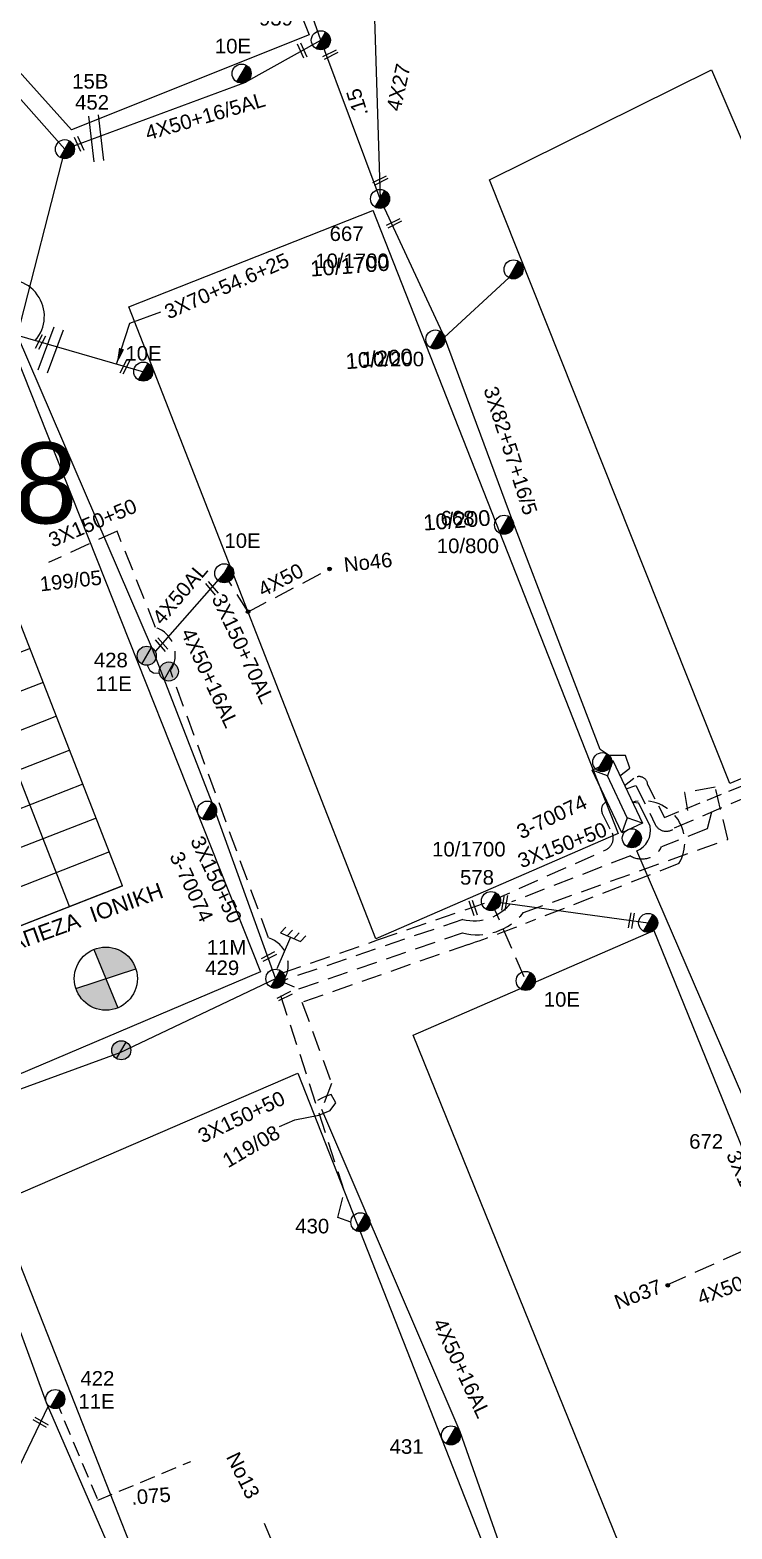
# Model space of a CAD drawing. Header units: millimetres. Extents: x 7453 to 9570, y 777 to 1872.
# Drawn here: x 7779.7 to 7866.5, y 1456.9 to 1642.2 of the extents above; entities that cross this region are included whole.
import ezdxf
from ezdxf.enums import TextEntityAlignment as Align

# ---------------------------------------------------------------- set-up
doc = ezdxf.new("R2010")
doc.units = ezdxf.units.MM
doc.linetypes.add('DASHED', pattern=[19.05, 12.7, -6.35])
for name, color, linetype in [('Άγνωστα', 7, 'Continuous'), ('Ασφαλειοκιβώτια Χ.Τ 9 αναχωρήσεων', 7, 'Continuous'), ('Γέφυρες Εναέριου Δικτύου', 7, 'Continuous'), ('Γείωση', 7, 'Continuous'), ('Γυμνά εναέρια ΧΤ (3Φ)   4x16AL', 7, 'Continuous'), ('Γυμνά εναέρια ΧΤ (3Φ)   4x50AL', 7, 'Continuous'), ('Γυμνά εναέρια ΧΤ και ΦΟΠ (3Φ)   4x50+16AL', 7, 'Continuous'), ('Επιγραφές - Σχήματα', 7, 'Continuous'), ('Καλώδια ΧΤ   3x150+50AL', 7, 'DASHED'), ('Καλώδια ΧΤ   3x150+70 XLPE', 7, 'DASHED'), ('Καλώδια ΧΤ   3x150+70AL', 7, 'DASHED'), ('Καλώδια ΧΤ   3x150AL+50CU', 7, 'DASHED'), ('Καλώδια ΧΤ   3x95+50 AL XLPE', 7, 'DASHED'), ('Μηχανική τομή', 7, 'Continuous'), ('Στύλος Ξύλινος', 7, 'Continuous'), ('Στύλος Ξύλινος @ 1', 7, 'Continuous'), ('Στύλος ΦΜ', 7, 'Continuous'), ('Στύλος ΦΜ @ 1', 7, 'Continuous'), ('Συνδέσεις', 7, 'Continuous'), ('Συνεστραμμένα ΧΤ   3x70+54.6+25 AL', 7, 'SYN_LINE'), ('Τομή', 7, 'Continuous'), ('Υποσταθμός πόλεως', 7, 'Continuous'), ('Υπόβαθρο ΔΕΗ', 7, 'Continuous'), ('Υπόγεια Καλώδια Δικτύου ΧΤ   .075', 7, 'DASHED'), ('Υπόγεια Καλώδια Δικτύου ΧΤ   .15', 7, 'DASHED'), ('Υπόγεια καλώδια Παροχών ΧΤ   4x16AL', 7, 'DASHED'), ('Υπόγεια καλώδια Παροχών ΧΤ   4x50AL', 7, 'DASHED')]:
    doc.layers.add(name, color=color, linetype=linetype)
doc.styles.get("Standard").update_dxf_attribs({"font": 'ARIAL.TTF'})
doc.linetypes.add('SYN_LINE', pattern='A,0.5,-0.0001,["/\\/\\/\\/",Standard,S=0.1,R=0,X=0,Y=-0.05],-0.25', length=0.7501)
doc.dimstyles.new('ISO-25', dxfattribs={"dimtxt": 2.5, "dimasz": 2.5, "dimexe": 1.25, "dimexo": 0.625, "dimtad": 1, "dimtxsty": 'Standard', "dimcen": 2.5, "dimadec": 0, "dimazin": 0, "dimtfac": 1, "dimtmove": 0, "dimatfit": 3, "dimfxl": 1, "dimarcsym": 0})

# ---------------------------------------------------------------- blocks, each defined once
blk = doc.blocks.new('ΥΠΑΡΧΩΝ ΤΣΙΜΕΝΤΕΝΙΟΣ ΣΤΥΛΟΣ')
at = {"layer": 'Στύλος ΦΜ'}
blk.add_hatch(color=7, dxfattribs=at).paths.add_polyline_path([(-1.29, -2.28, 0.574793), (2.62, 0, 0.268822), (1.3, 2.27)])
at = {"layer": 'Στύλος ΦΜ', "color": 7}
blk.add_line((-1.29, -2.28), (1.3, 2.27), dxfattribs=at)
blk.add_circle((0, 0), 2.62, dxfattribs=at)
at = {"layer": 'Στύλος ΦΜ', "flags": 4}
for tag, p in [('ΑΡΙΘΜΟΣ', (-4.68, 8.05)), ('ΤΥΠΟΣ', (-4.91, 3.03))]:
    blk.add_attdef(tag, p, '', height=4, dxfattribs=at)
blk = doc.blocks.new('ΥΠΑΡΧΩΝ ΞΥΛΙΝΟΣ ΣΤΥΛΟΣ')
at = {"layer": 'Στύλος Ξύλινος'}
h = blk.add_hatch(color=7, dxfattribs=at)
h.paths.add_polyline_path([(-2.62, 0, 0.270008), (-1.29, -2.28), (1.3, 2.27, 0.576266)])
h.paths.add_polyline_path([(-1.29, -2.28, 0.574793), (2.62, 0, 0.268822), (1.3, 2.27)])
at = {"layer": 'Στύλος Ξύλινος', "color": 7}
blk.add_line((-1.29, -2.28), (1.3, 2.27), dxfattribs=at)
blk.add_circle((0, 0), 2.62, dxfattribs=at)
at = {"layer": 'Στύλος Ξύλινος', "flags": 4}
for tag, p in [('ΑΡΙΘΜΟΣ', (-4.91, 8.6)), ('ΤΥΠΟΣ', (-4.85, 3.39))]:
    blk.add_attdef(tag, p, '', height=4, dxfattribs=at)
blk = doc.blocks.new('ΥΠΟΣΤΑΘΜΟΣ ΠΟΛΕΩΣ')
at = {"layer": 'Υποσταθμός πόλεως', "linetype": 'Continuous', "ltscale": 40}
blk.add_lwpolyline([(-8.57, 2.82), (8.57, 2.82), (8.57, -2.82), (-8.57, -2.82)], close=True, dxfattribs=at)
for points in [[(-5.75, 0), (-8.57, 2.82)], [(5.75, 0), (8.57, 2.82)], [(-8.57, -2.82), (-5.75, 0)], [(-5.75, 0), (5.75, 0)], [(8.57, -2.82), (5.75, 0)]]:
    blk.add_lwpolyline(points, dxfattribs=at)
at = {"layer": 'Υποσταθμός πόλεως', "linetype": 'SYN_LINE', "ltscale": 40, "flags": 1}
for tag, p in [('ΜΕΤΑΣΧΗΜΑΤΙΣΜΟΣ', (10.6, 2.39)), ('ΙΣΧΥΣ', (10.58, -0.41)), ('ΑΡΙΘΜΟΣ', (10.7, -3.13))]:
    blk.add_attdef(tag, p, '', height=1.8, dxfattribs=at)
blk = doc.blocks.new('ΓΕΙΩΣΗ')
at = {"layer": 'Γείωση', "ltscale": 40}
for p, q in [((-2.34, 11.45), (-3, 9.45)), ((-0.34, 11.45), (-1, 9.45)), ((0, 9.45), (0, 0)), ((1.66, 11.45), (1, 9.45)), ((3.66, 11.45), (3, 9.45))]:
    blk.add_line(p, q, dxfattribs=at)
blk.add_lwpolyline([(-3, 9.45), (3, 9.45)], dxfattribs=at)
blk = doc.blocks.new('ΜΗΧΑΝΙΚΗ ΤΟΜΗ')
at = {"layer": 'Μηχανική τομή', "ltscale": 40}
for p, q in [((-1.89, 0.78), (1.89, 0.78)), ((1.89, 0), (-1.89, 0))]:
    blk.add_line(p, q, dxfattribs=at)
blk = doc.blocks.new('ΤΟΜΗ')
at = {"layer": 'Τομή', "ltscale": 40}
for p, q in [((-5.68, 0), (5.68, 0)), ((5.68, -2.33), (-5.68, -2.33))]:
    blk.add_line(p, q, dxfattribs=at)
blk = doc.blocks.new('ΑΣΦΑΛΕΙΟΚΙΒΩΤΙΟ ΥΠΟΣΤΑΘΜΟΥ 9A ΑΝΑΧΩΡΗΣΕΩΝ')
at = {"layer": 'Ασφαλειοκιβώτια Χ.Τ 9 αναχωρήσεων', "ltscale": 40}
for p, q in [((0, 0), (0, 23.91)), ((4.5, 0), (4.5, 23.91)), ((9, 0), (9, 23.91)), ((13.5, 0), (13.5, 23.91)), ((18, 0), (18, 23.91)), ((22.5, 0), (22.5, 23.91)), ((27, 0), (27, 23.91)), ((31.5, 0), (31.5, 23.91)), ((36, 0), (36, 23.91)), ((0, 16.87), (40.5, 16.87)), ((0, 7.04), (40.5, 7.04))]:
    blk.add_line(p, q, dxfattribs=at)
at = {"layer": 'Ασφαλειοκιβώτια Χ.Τ 9 αναχωρήσεων'}
blk.add_lwpolyline([(40.5, 0), (40.5, 23.91), (0, 23.91), (0, 0)], close=True, dxfattribs=at)
for s, p in [('1', (1.71, 19.38)), ('2', (5.99, 19.38)), ('3', (10.53, 19.38)), ('4', (15.04, 19.38)), ('5', (19.55, 19.38)), ('6', (24.11, 19.38)), ('7', (28.24, 19.38)), ('8', (33.08, 19.38)), ('9', (37.43, 19.38))]:
    blk.add_text(s, height=1.8, dxfattribs=at).set_placement(p)
at = {"layer": 'Ασφαλειοκιβώτια Χ.Τ 9 αναχωρήσεων', "ltscale": 40}
for tag, height, rotation, p in [('ΟΝΟΜΑ', 2.5, 0.6514, (19.14, 25.35)), ('ΚΕΙΜΕΝΟ 1', 1, 90, (2.42, 3.84)), ('ΚΕΙΜΕΝΟ 2', 1, 90, (6.78, 3.84)), ('ΚΕΙΜΕΝΟ 3', 1, 90, (11.38, 3.84)), ('ΚΕΙΜΕΝΟ 4', 1, 90, (15.86, 3.84)), ('ΚΕΙΜΕΝΟ 5', 1, 90, (20.28, 3.84)), ('ΚΕΙΜΕΝΟ 6', 1, 90, (24.74, 3.84)), ('ΚΕΙΜΕΝΟ 7', 1, 90, (29.28, 3.84)), ('ΚΕΙΜΕΝΟ 8', 1, 90, (33.65, 3.84)), ('ΚΕΙΜΕΝΟ 9', 1, 90, (38.21, 3.84)), ('ΣΧ', 1, 0.6514, (20.24, -0.85))]:
    blk.add_attdef(tag, text='', height=height, rotation=rotation, dxfattribs=at).set_placement(p, align=Align.MIDDLE_CENTER)
blk = doc.blocks.new('_ΣΥΝΔΕΣΗ')
at = {"layer": 'Συνδέσεις', "linetype": 'SYN_LINE', "ltscale": 40}
blk.add_hatch(color=256, dxfattribs=at).paths.add_polyline_path([(0.5, -0.01, 1), (-0.5, -0.01, 1)])
at = {"layer": 'Συνδέσεις'}
blk.add_circle((0, -0.01), 0.5, dxfattribs=at)

msp = doc.modelspace()

# ---------------------------------------------------------------- hatches: boundary and pattern name
at = {"layer": 'Επιγραφές - Σχήματα'}
h = msp.add_hatch(color=1, dxfattribs=at)
h.paths.add_polyline_path([(7787.56, 1528.58), (7789.06, 1524.98), (7792.77, 1526.18, 0.438268)])
h.paths.add_polyline_path([(7789.06, 1524.98), (7785.35, 1523.78, 0.438268), (7790.56, 1521.38)])

# ---------------------------------------------------------------- linework, layer by layer
at = {"layer": 'Άγνωστα', "color": 173}
msp.add_lwpolyline([(7815.64, 1640.97), (7803.4, 1675.73), (7790.01, 1706.17)], dxfattribs=at)
at = {"layer": 'Άγνωστα', "color": 6}
msp.add_lwpolyline([(7821.89, 1655.5), (7822.96, 1621.36)], dxfattribs=at)
at = {"layer": 'Άγνωστα', "color": 5}
for points in [[(7830.96, 1604.18), (7822.96, 1621.36)], [(7852.63, 1550.05), (7853.83, 1551), (7853.31, 1552.58), (7851.29, 1552.56), (7850.16, 1553.31), (7839.39, 1581.5), (7830.94, 1604.29)], [(7836.68, 1534.57), (7856.12, 1531.86)]]:
    msp.add_lwpolyline(points, dxfattribs=at)
at = {"layer": 'Άγνωστα', "color": 5, "linetype": 'SYN_LINE', "ltscale": 14}
msp.add_lwpolyline([(7830.95, 1604.29), (7838.89, 1611.62)], dxfattribs=at)
at = {"layer": 'Άγνωστα', "ltscale": 20}
msp.add_lwpolyline([(7794.19, 1563.71), (7794.49, 1563.06), (7794.96, 1562.76), (7795.69, 1562.72)], dxfattribs=at)
at = {"layer": 'Άγνωστα', "color": 2, "linetype": 'DASHED', "ltscale": 0.2}
msp.add_lwpolyline([(7854.11, 1546.77, -0.677893), (7859.91, 1539.2), (7840.94, 1531.79, -0.010699), (7833.89, 1529.21), (7813.31, 1522.05), (7816.97, 1512), (7815.73, 1508.84)], format="xyb", dxfattribs=at)
at = {"layer": 'Άγνωστα', "color": 85}
msp.add_lwpolyline([(7890.91, 1451.02), (7882.79, 1475.08), (7870.43, 1504.41), (7854.7, 1540.79, 0.373543), (7856.34, 1543.82), (7854.94, 1546.67), (7854.18, 1546.76)], format="xyb", dxfattribs=at)
at = {"layer": 'Άγνωστα', "color": 5, "linetype": 'DASHED', "ltscale": 0.2}
msp.add_lwpolyline([(7836.68, 1534.57), (7840.98, 1524.7)], dxfattribs=at)
at = {"layer": 'Άγνωστα', "color": 85, "linetype": 'DASHED', "ltscale": 0.2}
msp.add_lwpolyline([(7816.2, 1439.19), (7815.77, 1441.33), (7808.17, 1458.74)], dxfattribs=at)
at = {"layer": 'Γέφυρες Εναέριου Δικτύου'}
msp.add_arc((7776.93, 1606.85), 4.53, 318.4571, 113.763, dxfattribs=at)
at = {"layer": 'Γυμνά εναέρια ΧΤ (3Φ)   4x16AL', "color": 30, "ltscale": 0.15}
msp.add_lwpolyline([(7781.92, 1472.12), (7772.31, 1452.21)], dxfattribs=at)
at = {"layer": 'Γυμνά εναέρια ΧΤ (3Φ)   4x50AL', "ltscale": 0.15}
msp.add_lwpolyline([(7795.18, 1565.43), (7803.68, 1575.04)], dxfattribs=at)
at = {"layer": 'Γυμνά εναέρια ΧΤ και ΦΟΠ (3Φ)   4x50+16AL', "color": 133}
msp.add_lwpolyline([(7710.02, 1706.71), (7735.54, 1683.11), (7753.33, 1662.03), (7770.89, 1642.28), (7784, 1627.51), (7778.1, 1604.51)], dxfattribs=at)
at = {"layer": 'Γυμνά εναέρια ΧΤ και ΦΟΠ (3Φ)   4x50+16AL', "color": 173}
msp.add_lwpolyline([(7784, 1627.51), (7806.26, 1635.74), (7815.64, 1640.97)], dxfattribs=at)
at = {"layer": 'Γυμνά εναέρια ΧΤ και ΦΟΠ (3Φ)   4x50+16AL', "color": 6}
msp.add_lwpolyline([(7778.1, 1604.51), (7794.8, 1565.74), (7802.16, 1546.77), (7810.02, 1524.97), (7790.79, 1515.79), (7769.89, 1508.19)], dxfattribs=at)
at = {"layer": 'Γυμνά εναέρια ΧΤ και ΦΟΠ (3Φ)   4x50+16AL', "color": 30, "linetype": 'DASHED', "ltscale": 0.2}
msp.add_lwpolyline([(7863.93, 1545.54), (7863.39, 1543.49), (7857.76, 1541.26, -0.432946), (7853.92, 1540.16), (7839.23, 1534.46, -0.30095), (7833.2, 1532.3), (7811.03, 1524.76, 0.496654), (7809.19, 1530.01), (7797.04, 1563.05, 0.496469), (7795.22, 1568.38), (7790.45, 1580.3)], format="xyb", dxfattribs=at)
at = {"layer": 'Γυμνά εναέρια ΧΤ και ΦΟΠ (3Φ)   4x50+16AL', "color": 2, "ltscale": 0.2}
msp.add_lwpolyline([(7815.73, 1508.84), (7832.82, 1468.99), (7846.14, 1431.14)], dxfattribs=at)
at = {"layer": 'Γυμνά εναέρια ΧΤ και ΦΟΠ (3Φ)   4x50+16AL', "color": 30}
msp.add_lwpolyline([(7798.67, 1433.56), (7781.73, 1472.54), (7768.79, 1507.79)], dxfattribs=at)
at = {"layer": 'Επιγραφές - Σχήματα'}
for p, q in [((7787.56, 1528.58), (7790.56, 1521.38)), ((7785.35, 1523.78), (7792.77, 1526.18))]:
    msp.add_line(p, q, dxfattribs=at)
at = {"layer": 'Επιγραφές - Σχήματα', "ltscale": 20}
msp.add_lwpolyline([(7810.54, 1506.69), (7812.42, 1507.54), (7815.38, 1508.11), (7816.8, 1508.68), (7817.49, 1509.64), (7816.92, 1510.67), (7816.29, 1510.44), (7815.78, 1510.21), (7815.21, 1509.93)], dxfattribs=at)
at = {"layer": 'Επιγραφές - Σχήματα'}
msp.add_circle((7789.06, 1524.98), 3.9, dxfattribs=at)
at = {"layer": 'Καλώδια ΧΤ   3x150+50AL', "color": 30, "ltscale": 0.2}
msp.add_lwpolyline([(7790.45, 1580.3), (7781.98, 1576.43)], dxfattribs=at)
at = {"layer": 'Καλώδια ΧΤ   3x150+50AL', "color": 6, "ltscale": 0.2}
msp.add_lwpolyline([(7810.02, 1524.97), (7812.94, 1523.73), (7833.15, 1530.63, 0.295022), (7840.71, 1533.16), (7865.96, 1542.2), (7864.41, 1548.66), (7860.6, 1547.97), (7860.96, 1545.77)], format="xyb", dxfattribs=at)
at = {"layer": 'Καλώδια ΧΤ   3x150+50AL', "color": 5, "ltscale": 0.2}
msp.add_lwpolyline([(7810.77, 1525.64), (7822.66, 1529.76), (7836.68, 1534.57), (7850.8, 1540.85, 0.496445), (7851.41, 1543.45), (7850.44, 1545.44, -0.446156), (7851.02, 1546.86, -0.804525)], format="xyb", dxfattribs=at)
at = {"layer": 'Καλώδια ΧΤ   3x150+50AL', "color": 2, "ltscale": 0.2}
msp.add_lwpolyline([(7819.35, 1494.86), (7817.73, 1495.45), (7818.56, 1498.68), (7810.02, 1524.97)], dxfattribs=at)
at = {"layer": 'Καλώδια ΧΤ   3x150+70AL', "ltscale": 0.2}
msp.add_lwpolyline([(7806.65, 1570.33), (7803.68, 1575.04)], dxfattribs=at)
at = {"layer": 'Καλώδια ΧΤ   3x150AL+50CU', "color": 6, "ltscale": 0.15}
msp.add_lwpolyline([(7853.18, 1548.87), (7854.34, 1549.74, -0.620742), (7856.06, 1548.88), (7858.13, 1544.91), (7895.5, 1560.07, -0.622523), (7903.75, 1561.14), (7910.89, 1564.01), (7912.09, 1562.16), (7916.97, 1564.53)], format="xyb", dxfattribs=at)
at = {"layer": 'Καλώδια ΧΤ   3x95+50 AL XLPE', "color": 30, "ltscale": 0.2}
msp.add_lwpolyline([(7853.39, 1548.43), (7854.6, 1548.84), (7856.99, 1544.04, 0.499618), (7859.38, 1543.6), (7898.46, 1560.48)], format="xyb", dxfattribs=at)
at = {"layer": 'Συνεστραμμένα ΧΤ   3x70+54.6+25 AL', "color": 1, "ltscale": 15}
msp.add_lwpolyline([(7778.1, 1604.51), (7793.7, 1600)], dxfattribs=at)
at = {"layer": 'Υπόβαθρο ΔΕΗ'}
for points in [[(7737.62, 1682.48), (7789.28, 1704.36), (7814.19, 1641.63), (7784.82, 1629.92), (7737.62, 1682.48)], [(7863.96, 1637.3), (7896.45, 1561.72), (7866.2, 1549.08), (7836.48, 1623.7), (7863.96, 1637.3)], [(7822.06, 1619.98), (7852.4, 1542.91), (7822.46, 1529.9), (7791.9, 1608.03), (7822.09, 1619.91)], [(7827.04, 1517.98), (7856.83, 1530.93), (7889.16, 1451.34), (7859.4, 1438.08), (7827.04, 1517.98)], [(7775.44, 1497.19), (7812.81, 1513.31), (7845, 1431.45), (7824.87, 1423.03), (7816.42, 1442.94), (7799.81, 1435.36), (7775.44, 1497.19)]]:
    msp.add_lwpolyline(points, dxfattribs=at)
msp.add_lwpolyline([(7751.21, 1591.08), (7777.77, 1602.45), (7808.17, 1525.83), (7770.03, 1509.63), (7744.85, 1575.62, 0.300817), (7751.21, 1591.08, -1.373528)], format="xyb", dxfattribs=at)
at = {"layer": 'Υπόγεια Καλώδια Δικτύου ΧΤ   .075', "color": 30, "ltscale": 0.15}
msp.add_lwpolyline([(7782.82, 1473), (7788.07, 1460.51), (7799.55, 1465.29)], dxfattribs=at)
at = {"layer": 'Υπόγεια Καλώδια Δικτύου ΧΤ   .15', "color": 5, "linetype": 'Continuous', "ltscale": 0.15}
msp.add_lwpolyline([(7822.96, 1621.36), (7822.96, 1621.36), (7822.96, 1621.36), (7815.64, 1640.97)], dxfattribs=at)
at = {"layer": 'Υπόγεια καλώδια Παροχών ΧΤ   4x50AL', "ltscale": 0.2}
msp.add_lwpolyline([(7806.65, 1570.33), (7816.72, 1575.62)], dxfattribs=at)
at = {"layer": 'Υπόγεια καλώδια Παροχών ΧΤ   4x50AL', "color": 85, "ltscale": 0.2}
msp.add_lwpolyline([(7858.45, 1487.15), (7872.96, 1493.59), (7870.47, 1500.85, -0.504059), (7868.45, 1503.18, 23.717866)], format="xyb", dxfattribs=at)

# ---------------------------------------------------------------- block references
at = {"layer": 'Ασφαλειοκιβώτια Χ.Τ 9 αναχωρήσεων', "rotation": 111.3266517996779}
msp.add_blockref('ΑΣΦΑΛΕΙΟΚΙΒΩΤΙΟ ΥΠΟΣΤΑΘΜΟΥ 9A ΑΝΑΧΩΡΗΣΕΩΝ', (7791.14, 1536.45), dxfattribs=at)
at = {"layer": 'Γείωση', "xscale": 0.4499999999998341, "yscale": 0.4499999999998341, "zscale": 0.4499999999998341, "rotation": 336.6040800285024}
msp.add_blockref('ΓΕΙΩΣΗ', (7810.22, 1526.19), dxfattribs=at)
at = {"layer": 'Μηχανική τομή'}
for p, xscale, yscale, zscale, rotation in [((7813.16, 1639.63), 0.499999999999754, 0.499999999999754, 0.499999999999754, 294.7324858674061), ((7816.73, 1639.37), 0.500000000000069, 0.500000000000069, 0.500000000000069, 206.6738276913492), ((7785.59, 1628.09), 0.499999999999754, 0.499999999999754, 0.499999999999754, 294.7324858674061), ((7822.91, 1623.81), 0.500000000000069, 0.500000000000069, 0.500000000000069, 206.6738276913492), ((7824.59, 1618.53), 0.500000000000069, 0.500000000000069, 0.500000000000069, 206.6738276913492), ((7780.81, 1603.75), 0.5000000000000162, 0.5000000000000162, 0.5000000000000162, 242.8213019904796), ((7791.26, 1600.71), 0.5000000000000668, 0.5000000000000668, 0.5000000000000668, 242.8213019904825), ((7802.02, 1573.09), 0.5000000000000157, 0.5000000000000157, 0.5000000000000157, 310.7849319095286), ((7795.8, 1566.15), 0.5000000000000157, 0.5000000000000157, 0.5000000000000157, 310.7849319095286), ((7834.3, 1533.64), 0.5000000000000663, 0.5000000000000663, 0.5000000000000663, 288.8160416138924), ((7838.18, 1534.39), 0.5000000000000364, 0.5000000000000364, 0.5000000000000364, 259.9666276374906), ((7853.84, 1532.19), 0.5000000000000645, 0.5000000000000645, 0.5000000000000645, 259.9666276374911), ((7809.13, 1527.89), 0.500000000000069, 0.500000000000069, 0.500000000000069, 206.6738276913492), ((7811.08, 1522.99), 0.500000000000069, 0.500000000000069, 0.500000000000069, 206.6738276913492), ((7780.9, 1469.96), 0.4999999999999225, 0.4999999999999225, 0.4999999999999225, 329.4006493688229)]:
    msp.add_blockref('ΜΗΧΑΝΙΚΗ ΤΟΜΗ', p, dxfattribs=dict(at, xscale=xscale, yscale=yscale, zscale=zscale, rotation=rotation))
at = {"layer": 'Στύλος Ξύλινος @ 1', "ltscale": 40}
ref = msp.add_blockref('ΥΠΑΡΧΩΝ ΞΥΛΙΝΟΣ ΣΤΥΛΟΣ', (7794.11, 1564.89), dxfattribs=dict(at, xscale=0.4499999999998181, yscale=0.4499999999998181, zscale=0.4499999999998181))
ref.add_attrib('ΤΥΠΟΣ', '11Ε', (7787.79, 1560.55), dxfattribs={"layer": 'Στύλος Ξύλινος', "height": 1.8, "flags": 4})
ref.add_attrib('ΑΡΙΘΜΟΣ', '428', (7787.58, 1563.46), dxfattribs={"layer": 'Στύλος Ξύλινος', "height": 1.8, "flags": 4})
at = {"layer": 'Στύλος Ξύλινος @ 1', "ltscale": 40, "xscale": 0.4499999999998181, "yscale": 0.4499999999998181, "zscale": 0.4499999999998181}
for p in [(7796.85, 1562.94), (7790.97, 1516.12)]:
    msp.add_blockref('ΥΠΑΡΧΩΝ ΞΥΛΙΝΟΣ ΣΤΥΛΟΣ', p, dxfattribs=at)
at = {"layer": 'Στύλος ΦΜ @ 1', "ltscale": 40}
ref = msp.add_blockref('ΥΠΑΡΧΩΝ ΤΣΙΜΕΝΤΕΝΙΟΣ ΣΤΥΛΟΣ', (7815.64, 1640.97), dxfattribs=dict(at, xscale=0.4499999999998181, yscale=0.4499999999998181, zscale=0.4499999999998181))
ref.add_attrib('ΑΡΙΘΜΟΣ', '939', (7808, 1642.79), dxfattribs={"layer": 'Στύλος ΦΜ', "height": 1.8, "flags": 4})
ref = msp.add_blockref('ΥΠΑΡΧΩΝ ΤΣΙΜΕΝΤΕΝΙΟΣ ΣΤΥΛΟΣ', (7805.85, 1636.85), dxfattribs=dict(at, xscale=0.4499999999998181, yscale=0.4499999999998181, zscale=0.4499999999998181))
ref.add_attrib('ΤΥΠΟΣ', '10Ε', (7802.54, 1639.35), dxfattribs={"layer": 'Στύλος ΦΜ', "height": 1.8, "flags": 4})
ref = msp.add_blockref('ΥΠΑΡΧΩΝ ΤΣΙΜΕΝΤΕΝΙΟΣ ΣΤΥΛΟΣ', (7784, 1627.51), dxfattribs=dict(at, xscale=0.4499999999998181, yscale=0.4499999999998181, zscale=0.4499999999998181))
ref.add_attrib('ΤΥΠΟΣ', '15Β', (7784.9, 1635), dxfattribs={"layer": 'Στύλος ΦΜ', "height": 1.8, "flags": 4})
ref.add_attrib('ΑΡΙΘΜΟΣ', '452', (7785.26, 1632.4), dxfattribs={"layer": 'Στύλος ΦΜ', "height": 1.8, "flags": 4})
ref = msp.add_blockref('ΥΠΑΡΧΩΝ ΤΣΙΜΕΝΤΕΝΙΟΣ ΣΤΥΛΟΣ', (7822.96, 1621.36), dxfattribs=dict(at, xscale=0.4499999999998181, yscale=0.4499999999998181, zscale=0.4499999999998181))
ref.add_attrib('ΤΥΠΟΣ', '10/1700', (7814.95, 1612.81), dxfattribs={"layer": 'Στύλος ΦΜ', "height": 1.8, "flags": 4})
ref.add_attrib('ΑΡΙΘΜΟΣ', '667', (7816.73, 1616.16), dxfattribs={"layer": 'Στύλος ΦΜ', "height": 1.8, "flags": 4})
at = {"layer": 'Στύλος ΦΜ @ 1', "ltscale": 40, "xscale": 0.4499999999998181, "yscale": 0.4499999999998181, "zscale": 0.4499999999998181}
for p in [(7839.47, 1612.65), (7850.44, 1551.74), (7801.58, 1545.75), (7854.09, 1542.33), (7856.11, 1531.87)]:
    msp.add_blockref('ΥΠΑΡΧΩΝ ΤΣΙΜΕΝΤΕΝΙΟΣ ΣΤΥΛΟΣ', p, dxfattribs=at)
at = {"layer": 'Στύλος ΦΜ @ 1', "ltscale": 40}
ref = msp.add_blockref('ΥΠΑΡΧΩΝ ΤΣΙΜΕΝΤΕΝΙΟΣ ΣΤΥΛΟΣ', (7829.8, 1603.98), dxfattribs=dict(at, xscale=0.4499999999998181, yscale=0.4499999999998181, zscale=0.4499999999998181))
ref.add_attrib('ΤΥΠΟΣ', '10/200', (7820.71, 1600.67), dxfattribs={"layer": 'Στύλος ΦΜ', "height": 1.8, "flags": 4})
ref = msp.add_blockref('ΥΠΑΡΧΩΝ ΤΣΙΜΕΝΤΕΝΙΟΣ ΣΤΥΛΟΣ', (7793.69, 1600.01), dxfattribs=dict(at, xscale=0.4499999999998181, yscale=0.4499999999998181, zscale=0.4499999999998181))
ref.add_attrib('ΤΥΠΟΣ', '10Ε', (7791.48, 1601.37), dxfattribs={"layer": 'Στύλος ΦΜ', "height": 1.8, "flags": 4})
ref = msp.add_blockref('ΥΠΑΡΧΩΝ ΤΣΙΜΕΝΤΕΝΙΟΣ ΣΤΥΛΟΣ', (7838.29, 1581.08), dxfattribs=dict(at, xscale=0.4499999999998181, yscale=0.4499999999998181, zscale=0.4499999999998181))
ref.add_attrib('ΤΥΠΟΣ', '10/800', (7829.98, 1577.58), dxfattribs={"layer": 'Στύλος ΦΜ', "height": 1.8, "flags": 4})
ref.add_attrib('ΑΡΙΘΜΟΣ', '668', (7830.45, 1581), dxfattribs={"layer": 'Στύλος ΦΜ', "height": 1.8, "flags": 4})
ref = msp.add_blockref('ΥΠΑΡΧΩΝ ΤΣΙΜΕΝΤΕΝΙΟΣ ΣΤΥΛΟΣ', (7803.7, 1575.08), dxfattribs=dict(at, xscale=0.4499999999998181, yscale=0.4499999999998181, zscale=0.4499999999998181))
ref.add_attrib('ΤΥΠΟΣ', '10Ε', (7803.72, 1578.22), dxfattribs={"layer": 'Στύλος ΦΜ', "height": 1.8, "flags": 4})
ref = msp.add_blockref('ΥΠΑΡΧΩΝ ΤΣΙΜΕΝΤΕΝΙΟΣ ΣΤΥΛΟΣ', (7836.68, 1534.57), dxfattribs=dict(at, xscale=0.4499999999998181, yscale=0.4499999999998181, zscale=0.4499999999998181))
ref.add_attrib('ΑΡΙΘΜΟΣ', '578', (7832.85, 1536.6), dxfattribs={"layer": 'Στύλος ΦΜ', "height": 1.8, "flags": 4})
ref = msp.add_blockref('ΥΠΑΡΧΩΝ ΤΣΙΜΕΝΤΕΝΙΟΣ ΣΤΥΛΟΣ', (7810.02, 1524.97), dxfattribs=dict(at, xscale=0.4499999999998181, yscale=0.4499999999998181, zscale=0.4499999999998181))
ref.add_attrib('ΤΥΠΟΣ', '11Μ', (7801.55, 1527.95), dxfattribs={"layer": 'Στύλος ΦΜ', "height": 1.8, "flags": 4})
ref.add_attrib('ΑΡΙΘΜΟΣ', '429', (7801.35, 1525.42), dxfattribs={"layer": 'Στύλος ΦΜ', "height": 1.8, "flags": 4})
ref = msp.add_blockref('ΥΠΑΡΧΩΝ ΤΣΙΜΕΝΤΕΝΙΟΣ ΣΤΥΛΟΣ', (7840.97, 1524.7), dxfattribs=dict(at, xscale=0.4499999999998181, yscale=0.4499999999998181, zscale=0.4499999999998181))
ref.add_attrib('ΤΥΠΟΣ', '10Ε', (7843.21, 1521.51), dxfattribs={"layer": 'Στύλος ΦΜ', "height": 1.8, "flags": 4})
ref = msp.add_blockref('ΥΠΑΡΧΩΝ ΤΣΙΜΕΝΤΕΝΙΟΣ ΣΤΥΛΟΣ', (7869.34, 1503.95), dxfattribs=dict(at, xscale=0.4499999999998181, yscale=0.4499999999998181, zscale=0.4499999999998181))
ref.add_attrib('ΑΡΙΘΜΟΣ', '672', (7861.18, 1503.96), dxfattribs={"layer": 'Στύλος ΦΜ', "height": 1.8, "flags": 4})
ref = msp.add_blockref('ΥΠΑΡΧΩΝ ΤΣΙΜΕΝΤΕΝΙΟΣ ΣΤΥΛΟΣ', (7820.53, 1494.86), dxfattribs=dict(at, xscale=0.4499999999998181, yscale=0.4499999999998181, zscale=0.4499999999998181))
ref.add_attrib('ΑΡΙΘΜΟΣ', '430', (7812.48, 1493.49), dxfattribs={"layer": 'Στύλος ΦΜ', "height": 1.8, "flags": 4})
ref = msp.add_blockref('ΥΠΑΡΧΩΝ ΤΣΙΜΕΝΤΕΝΙΟΣ ΣΤΥΛΟΣ', (7782.81, 1473.01), dxfattribs=dict(at, xscale=0.4499999999998181, yscale=0.4499999999998181, zscale=0.4499999999998181))
ref.add_attrib('ΤΥΠΟΣ', '11Ε', (7785.67, 1471.82), dxfattribs={"layer": 'Στύλος ΦΜ', "height": 1.8, "flags": 4})
ref.add_attrib('ΑΡΙΘΜΟΣ', '422', (7785.92, 1474.67), dxfattribs={"layer": 'Στύλος ΦΜ', "height": 1.8, "flags": 4})
ref = msp.add_blockref('ΥΠΑΡΧΩΝ ΤΣΙΜΕΝΤΕΝΙΟΣ ΣΤΥΛΟΣ', (7831.73, 1468.52), dxfattribs=dict(at, xscale=0.4499999999998181, yscale=0.4499999999998181, zscale=0.4499999999998181))
ref.add_attrib('ΑΡΙΘΜΟΣ', '431', (7824.15, 1466.24), dxfattribs={"layer": 'Στύλος ΦΜ', "height": 1.8, "flags": 4})
at = {"layer": 'Συνδέσεις', "xscale": 0.4499999999998181, "yscale": 0.4499999999998181, "zscale": 0.4499999999998181}
for p in [(7816.72, 1575.63), (7806.65, 1570.34), (7858.53, 1487.08)]:
    msp.add_blockref('_ΣΥΝΔΕΣΗ', p, dxfattribs=at)
at = {"layer": 'Τομή'}
for p, xscale, yscale, zscale, rotation in [((7787.29, 1628.78), 0.4999999999999659, 0.4999999999999659, 0.4999999999999659, 96.76894659266767), ((7781.69, 1602.9), 0.4999999999999762, 0.4999999999999762, 0.4999999999999762, 69.50952274596712)]:
    msp.add_blockref('ΤΟΜΗ', p, dxfattribs=dict(at, xscale=xscale, yscale=yscale, zscale=zscale, rotation=rotation))
at = {"layer": 'Υποσταθμός πόλεως', "xscale": 0.5000000000000464, "yscale": 0.5000000000000464, "zscale": 0.5000000000000464, "rotation": 115.2278061845439}
msp.add_blockref('ΥΠΟΣΤΑΘΜΟΣ ΠΟΛΕΩΣ', (7852.29, 1547.46), dxfattribs=at)

# ---------------------------------------------------------------- texts
at = {"layer": 'Άγνωστα', "char_height": 1.8, "width": 36.4294, "attachment_point": 1}
for s, insert, rotation in [('4X27', (7823.72, 1632.49), 77.4718), ('3X82+57+16/5', (7837.45, 1598.38), 287.7353)]:
    msp.add_mtext(s, dxfattribs=dict(at, insert=insert, rotation=rotation))
at = {"layer": 'Γυμνά εναέρια ΧΤ (3Φ)   4x50AL', "insert": (7794.64, 1569.75), "char_height": 1.8, "width": 36.4294, "attachment_point": 1, "rotation": 49.6665}
msp.add_mtext('4X50AL', dxfattribs=at)
at = {"layer": 'Γυμνά εναέρια ΧΤ και ΦΟΠ (3Φ)   4x50+16AL', "char_height": 1.8, "width": 36.4294, "attachment_point": 1}
for s, insert, rotation in [('4X50+16/5AL', (7793.74, 1630.31), 16.2224), ('4X50+16AL', (7799.92, 1568.52), 295.2001), ('4X50+16AL', (7831.07, 1483.2), 295.2001)]:
    msp.add_mtext(s, dxfattribs=dict(at, insert=insert, rotation=rotation))
at = {"layer": 'Επιγραφές - Σχήματα', "attachment_point": 1}
for s, insert, char_height, width, rotation in [('10/1700', (7814.25, 1613.7), 1.949, 16.2172, 4.4015), ('10/200', (7818.62, 1602.25), 1.949, 16.2172, 4.4015), ('10/200', (7828.23, 1582.3), 1.949, 16.2172, 4.4015), ('No46', (7818.39, 1577.02), 1.8, 36.4294, 6.3882), ('199/05', (7780.8, 1574.63), 1.8, 36.4294, 6.3882), ('3-70074', (7839.64, 1543.8), 1.8, 36.4294, 25.5672), ('3-70074', (7798.52, 1540.89), 1.8, 36.4294, 295.0298), ('TPA{\\H1.083x;ΠEZA  IONIKH}', (7774, 1529.09), 1.8, 36.4294, 19.8005), ('119/08', (7803.25, 1503.07), 1.8, 36.4294, 30.4463), ('No37', (7851.72, 1485.74), 1.8, 36.4294, 20.7512), ('No13', (7805.5, 1466.67), 1.8, 36.4294, 296.2819)]:
    msp.add_mtext(s, dxfattribs=dict(at, insert=insert, char_height=char_height, width=width, rotation=rotation))
for s, insert, char_height, width in [('ΦΙ-18', (7750.3, 1591.25), 10, 8.9314), ('10/1700', (7829.4, 1541.88), 1.8, 36.4294)]:
    msp.add_mtext(s, dxfattribs=dict(at, insert=insert, char_height=char_height, width=width))
at = {"layer": 'Καλώδια ΧΤ   3x150+50AL', "char_height": 1.8, "width": 36.4294, "attachment_point": 1}
for insert, rotation in [((7781.75, 1579.91), 22.7971), ((7839.78, 1540.29), 20.8019), ((7800.23, 1506.21), 25.5419)]:
    msp.add_mtext('3X150+50', dxfattribs=dict(at, insert=insert, rotation=rotation))
at = {"layer": 'Καλώδια ΧΤ   3x150+70 XLPE', "insert": (7867.37, 1503.95), "char_height": 1.8, "width": 36.4294, "attachment_point": 1, "rotation": 293.9524}
msp.add_mtext('3X150+70', dxfattribs=at)
at = {"layer": 'Καλώδια ΧΤ   3x150+70AL', "insert": (7803.73, 1572.76), "char_height": 1.8, "width": 36.4294, "attachment_point": 1, "rotation": 295.2001}
msp.add_mtext('3X150+70AL', dxfattribs=at)
at = {"layer": 'Συνεστραμμένα ΧΤ   3x70+54.6+25 AL', "insert": (7796.09, 1608.1), "char_height": 1.8, "width": 36.4294, "attachment_point": 1, "rotation": 23.8338}
msp.add_mtext('3X70+54.6+25', dxfattribs=at)
at = {"layer": 'Υπόγεια Καλώδια Δικτύου ΧΤ   .075', "insert": (7792.12, 1461.73), "char_height": 1.8, "width": 36.4294, "attachment_point": 1, "rotation": 4.7602}
msp.add_mtext('.075', dxfattribs=at)
at = {"layer": 'Υπόγεια Καλώδια Δικτύου ΧΤ   .15', "insert": (7819.8, 1631.31), "char_height": 1.8, "width": 36.4294, "attachment_point": 1, "rotation": 107.8944}
msp.add_mtext('.15', dxfattribs=at)
at = {"layer": 'Υπόγεια καλώδια Παροχών ΧΤ   4x16AL', "insert": (7801.09, 1542.83), "char_height": 1.8, "width": 36.4294, "attachment_point": 1, "rotation": 295.0298}
msp.add_mtext('3X150+50', dxfattribs=at)
at = {"layer": 'Υπόγεια καλώδια Παροχών ΧΤ   4x50AL', "char_height": 1.8, "width": 36.4294, "attachment_point": 1}
for s, insert, rotation in [('4X50', (7807.65, 1573.72), 27.3529), ('4X50AL', (7861.98, 1486.31), 20.0199)]:
    msp.add_mtext(s, dxfattribs=dict(at, insert=insert, rotation=rotation))

# ---------------------------------------------------------------- leaders
at = {"layer": 'Επιγραφές - Σχήματα'}
msp.add_leader([(7790.39, 1600.94), (7792.04, 1606.01), (7795.84, 1607.42)], dimstyle='ISO-25', override={"dimasz": 2, "dimgap": 0.625, "dimtad": 0}, dxfattribs=at)

doc.saveas('drawing.dxf')
